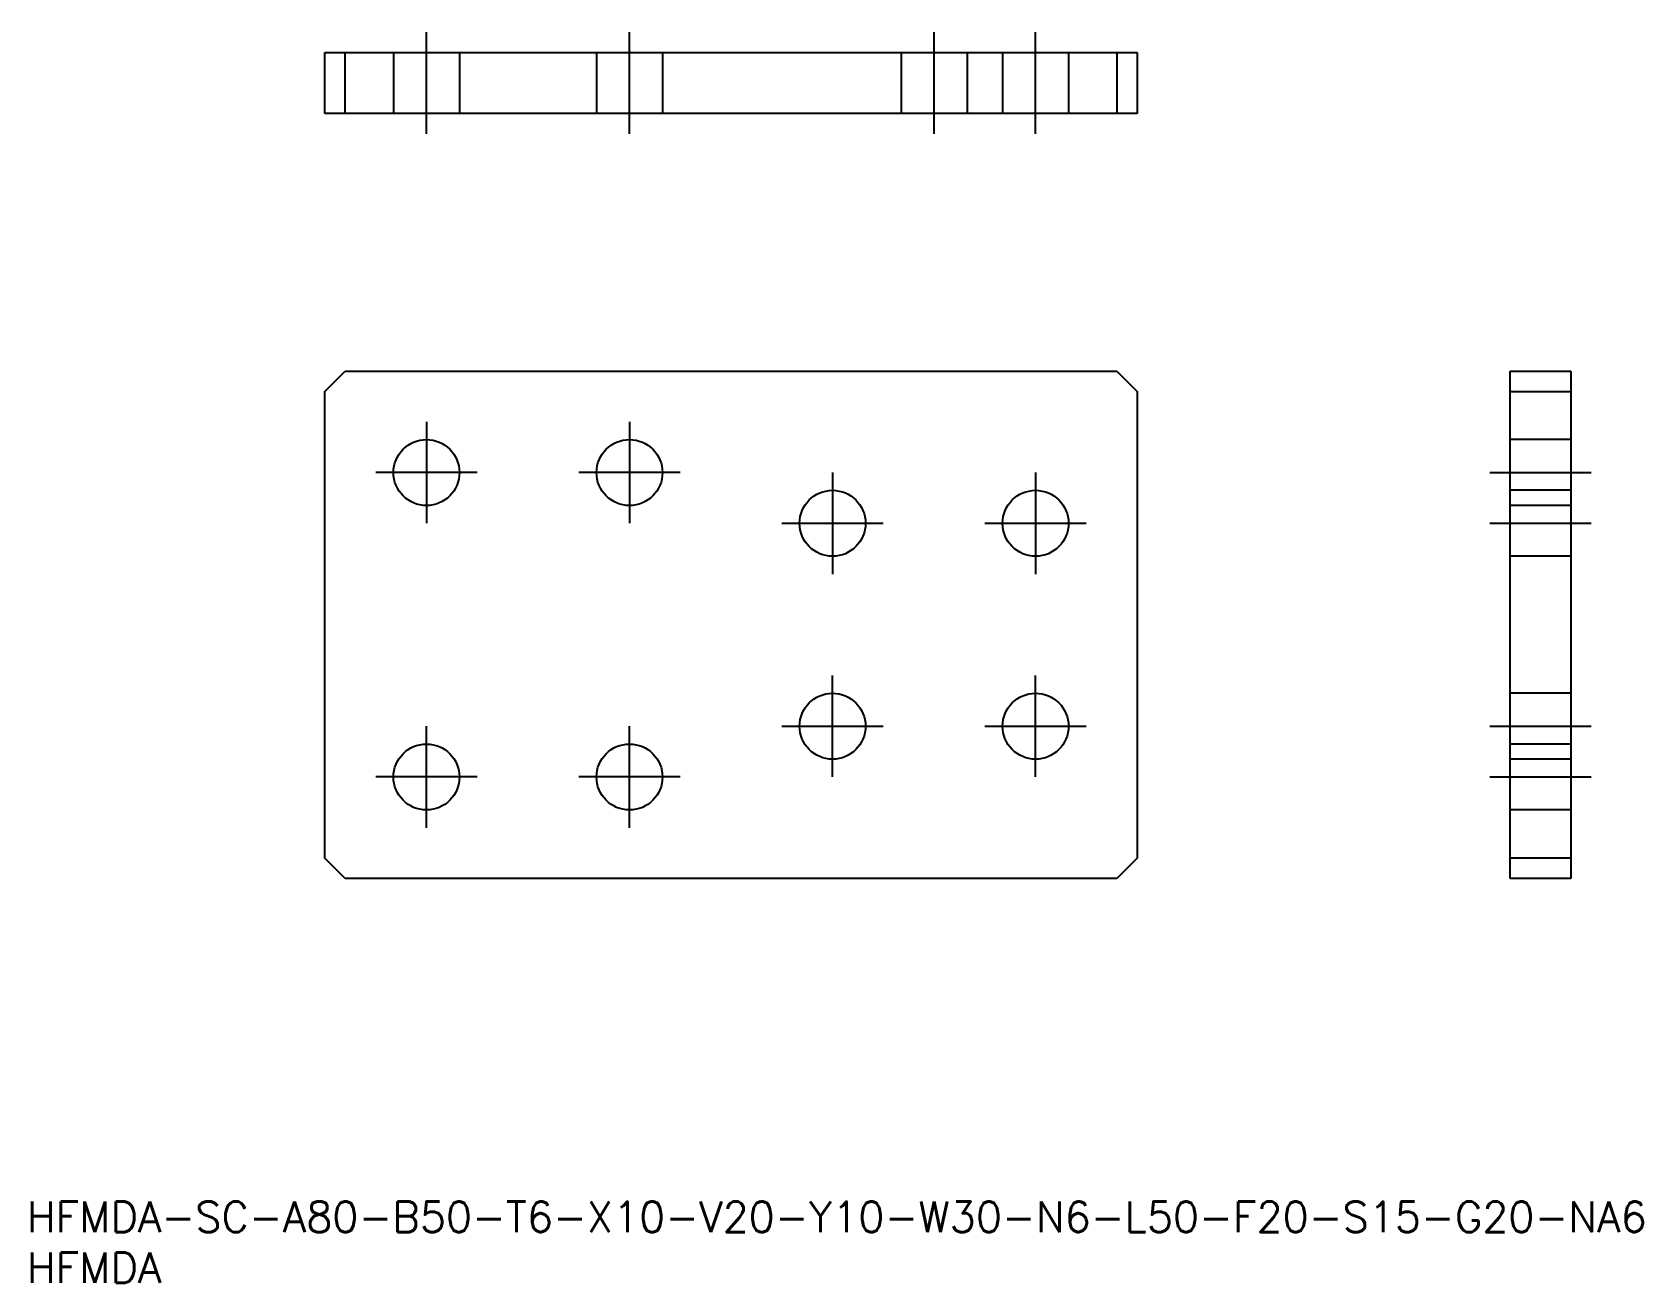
# Model space of a CAD drawing. Extents: x 1 to 159, y 0 to 123.
import ezdxf

# ---------------------------------------------------------------- set-up
doc = ezdxf.new("R2010")
doc.units = 0
doc.linetypes.add('CENTER', pattern=[50.8, 31.75, -6.35, 6.35, -6.35])
doc.linetypes.add('DASHED', pattern=[19.05, 12.7, -6.35])
doc.layers.get('0').update_dxf_attribs({"linetype": 'CONTINUOUS'})
doc.layers.add('CENTER', color=1, linetype='CENTER')
doc.styles.get("Standard").update_dxf_attribs({"font": 'txt.shx', "height": 3, "bigfont": 'bigfont.shx'})

# ---------------------------------------------------------------- blocks, each defined once
blk = doc.blocks.new('*U1')
at = {"color": 7, "linetype": 'CONTINUOUS'}
blk.add_text('HFMDA-SC-A80-B50-T6-X10-V20-Y10-W30-N6-L50-F20-S15-G20-NA6', height=3, dxfattribs=at).set_placement((0, 5))
blk = doc.blocks.new('*U2')
at = {"color": 7, "linetype": 'CONTINUOUS'}
blk.add_text('HFMDA', height=3, dxfattribs=at).set_placement((0, 0))

msp = doc.modelspace()

# ---------------------------------------------------------------- linework, layer by layer
at = {"color": 7, "linetype": 'CONTINUOUS'}
for p, q in [((29.352956, 121.244844), (109.352956, 121.244844)), ((29.352956, 115.244844), (29.352956, 121.244844)), ((31.352956, 115.244844), (31.352956, 121.244844)), ((107.352956, 121.244844), (107.352956, 115.244844)), ((109.352956, 121.244844), (109.352956, 115.244844)), ((109.352956, 115.244844), (29.352956, 115.244844)), ((29.352956, 87.846475), (31.352956, 89.846475)), ((31.352956, 89.846475), (107.352956, 89.846475)), ((107.352956, 89.846475), (109.352956, 87.846475)), ((146.095241, 89.846475), (152.095241, 89.846475)), ((146.095241, 39.846475), (146.095241, 89.846475)), ((152.095241, 89.846475), (152.095241, 39.846475)), ((29.352956, 41.846475), (29.352956, 87.846475)), ((109.352956, 87.846475), (109.352956, 41.846475)), ((146.095241, 87.846475), (152.095241, 87.846475)), ((31.352956, 39.846475), (29.352956, 41.846475)), ((109.352956, 41.846475), (107.352956, 39.846475)), ((152.095241, 41.846475), (146.095241, 41.846475)), ((107.352956, 39.846475), (31.352956, 39.846475)), ((152.095241, 39.846475), (146.095241, 39.846475))]:
    msp.add_line(p, q, dxfattribs=at)
at = {"color": 3, "linetype": 'DASHED'}
for p, q in [((36.102956, 121.244844), (36.102956, 115.244844)), ((42.602956, 121.244844), (42.602956, 115.244844)), ((56.102956, 121.244844), (56.102956, 115.244844)), ((62.602956, 121.244844), (62.602956, 115.244844)), ((86.102956, 121.244844), (86.102956, 115.244844)), ((92.602956, 121.244844), (92.602956, 115.244844)), ((96.102956, 121.244844), (96.102956, 115.244844)), ((102.602956, 121.244844), (102.602956, 115.244844)), ((152.095241, 83.096475), (146.095241, 83.096475)), ((152.095241, 78.096475), (146.095241, 78.096475)), ((152.095241, 76.596475), (146.095241, 76.596475)), ((152.095241, 71.596475), (146.095241, 71.596475)), ((152.095241, 58.096475), (146.095241, 58.096475)), ((152.095241, 53.096475), (146.095241, 53.096475)), ((152.095241, 51.596475), (146.095241, 51.596475)), ((152.095241, 46.596475), (146.095241, 46.596475))]:
    msp.add_line(p, q, dxfattribs=at)
at = {"color": 7, "linetype": 'CONTINUOUS'}
for centre in [(39.352956, 79.846475), (59.352956, 79.846475), (79.352956, 74.846475), (99.352956, 74.846475), (79.352956, 54.846475), (99.352956, 54.846475), (39.352956, 49.846475), (59.352956, 49.846475)]:
    msp.add_circle(centre, 3.25, dxfattribs=at)
at = {"layer": 'CENTER', "color": 1, "linetype": 'CENTER'}
for p, q in [((39.352956, 113.244844), (39.352956, 123.244844)), ((59.352956, 113.244844), (59.352956, 123.244844)), ((89.352956, 113.244844), (89.352956, 123.244844)), ((99.352956, 113.244844), (99.352956, 123.244844)), ((39.352956, 84.846475), (39.352956, 74.846475)), ((59.352956, 84.846475), (59.352956, 74.846475)), ((44.352956, 79.846475), (34.352956, 79.846475)), ((64.352956, 79.846475), (54.352956, 79.846475)), ((79.352956, 79.846475), (79.352956, 69.846475)), ((99.352956, 79.846475), (99.352956, 69.846475)), ((144.095241, 79.846475), (154.095241, 79.846475)), ((74.352956, 74.846475), (84.352956, 74.846475)), ((94.352956, 74.846475), (104.352956, 74.846475)), ((144.095241, 74.846475), (154.095241, 74.846475)), ((79.352956, 49.846475), (79.352956, 59.846475)), ((99.352956, 49.846475), (99.352956, 59.846475)), ((39.352956, 44.846475), (39.352956, 54.846475)), ((59.352956, 44.846475), (59.352956, 54.846475)), ((74.352956, 54.846475), (84.352956, 54.846475)), ((94.352956, 54.846475), (104.352956, 54.846475)), ((144.095241, 54.846475), (154.095241, 54.846475)), ((44.352956, 49.846475), (34.352956, 49.846475)), ((64.352956, 49.846475), (54.352956, 49.846475)), ((144.095241, 49.846475), (154.095241, 49.846475))]:
    msp.add_line(p, q, dxfattribs=at)

# ---------------------------------------------------------------- block references
at = {"color": 7, "linetype": 'CONTINUOUS'}
for name in ['*U1', '*U2']:
    msp.add_blockref(name, (0, 0), dxfattribs=at)

doc.saveas('drawing.dxf')
